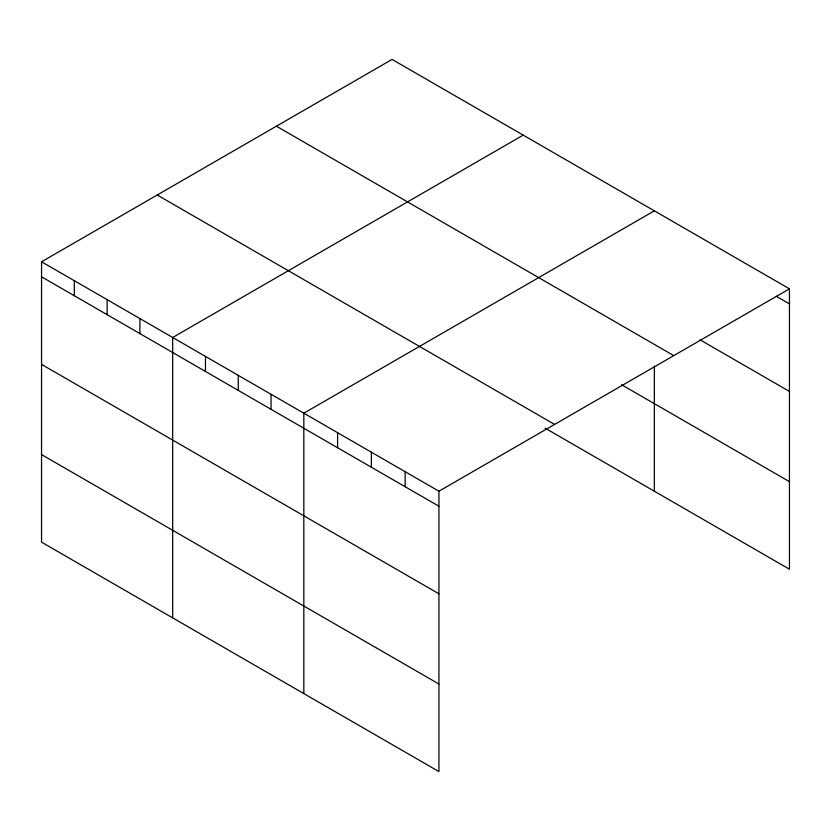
<?xml version="1.0" encoding="UTF-8"?>
<svg xmlns="http://www.w3.org/2000/svg" width="831" height="831" viewBox="0 0 831 831"><rect width="100%" height="100%" fill="white"/><g stroke="black" fill="none" stroke-linecap="round" stroke-linejoin="round"><path stroke-width="1.25" d="M41.55 261.786L438.934 491.204L438.934 771.583L41.55 542.165L41.55 261.786L392.066 59.417L789.45 288.835L789.45 569.214L545.063 428.121M523.208 135.121L172.682 337.49L172.682 617.869M654.34 210.835L303.824 413.204L303.824 693.584M438.934 491.204L789.45 288.835M776.372 296.324L789.45 303.876M700.107 339.848L789.45 391.432M276.401 126.198L673.775 355.616M621.557 384.722L789.45 481.658M157.225 195.005L554.599 424.423M41.55 276.816L438.934 506.245M41.55 364.383L438.934 593.812M41.55 454.599L438.934 684.027M654.34 366.274L654.34 491.214M405.154 471.707L405.154 486.737M371.374 452.209L371.374 467.24M337.594 432.702L337.594 447.743M271.041 394.278L271.041 409.309M238.258 375.352L238.258 390.383M205.465 356.416L205.465 371.457M139.899 318.564L139.899 333.605M107.116 299.638L107.116 314.669M74.333 280.712L74.333 295.743"/></g></svg>
